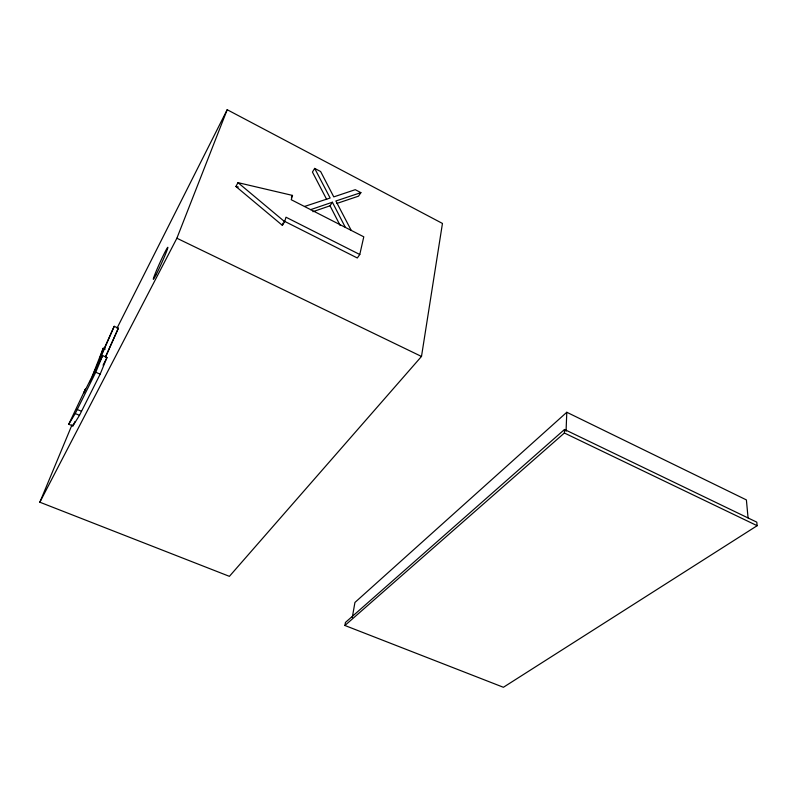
<?xml version="1.0" encoding="UTF-8"?>
<svg xmlns="http://www.w3.org/2000/svg" width="797" height="797" viewBox="0 0 797 797"><rect width="100%" height="100%" fill="white"/><g stroke="black" fill="none" stroke-linecap="round" stroke-linejoin="round"><path stroke-width="1.2" d="M566.049 431.346L566.797 412.268L746.39 499.908L748.064 517.861M344.902 625.486L564.386 433.01L564.525 429.483L756.801 522.165L757.15 525.701L503.405 687.283L344.902 625.486L345.45 622.437L564.525 429.483M72.069 424.721L39.85 502.21L229.406 576.341L421.493 356.458L442.455 223.449L227.195 109.717L117 328.215M352.264 617.565L354.934 602.452L566.797 412.268M359.786 254.512L363.781 236.819L291.234 199.718L292.519 195.424L238.004 182.652L235.892 186.478L282.367 225.352L284.649 221.676L285.984 217.212L359.786 254.512L357.305 257.979L283.712 220.889M282.367 225.352L283.045 223.12M105.284 349.116L103.241 348.209L99.954 358.002L114.2 326.302L118.374 328.185L105.503 357.225M39.85 502.21L176.884 238.233L227.195 109.717M100.163 374.162L106.977 357.534L102.634 355.621L83.795 393.021L85.478 388.986L68.751 424.243L72.856 425.957L79.501 415.337L100.163 374.162L95.75 372.249L75.237 413.543L68.751 424.243M95.75 372.249L102.634 355.621M92.263 376.214L103.241 348.209M93.667 373.424L114.2 326.302M105.602 356.548L118.374 328.185M72.856 425.957L74.958 421.553M89.593 382.56L92.95 375.905M103.062 365.205L106.977 357.534M291.403 197.267L292.519 195.424M336.942 203.414L358.52 196.162L360.892 192.645L355.243 189.686L333.774 196.879L320.623 171.524L314.685 168.406L312.434 172.052L326.66 199.409M312.912 211.693L330.038 205.795L332.379 202.219L345.37 227.404M310.651 209.641L332.379 202.219M360.892 192.645L335.876 200.993L351.238 230.403M304.474 206.483L330.127 198.015L314.685 168.406M235.892 186.478L238.313 187.036M76.97 409.389L81.214 411.172M75.237 413.543L79.501 415.337M564.386 433.01L757.15 525.701M176.884 238.233L421.493 356.458M238.004 182.652L284.649 221.676M330.038 205.795L340.16 225.461M156.073 274.736A17.494 0.857 -65.6 0 0 167.778 248.006A17.494 0.857 -65.6 0 0 157.866 267.294A17.494 0.857 -65.6 0 0 156.073 274.736"/></g></svg>
